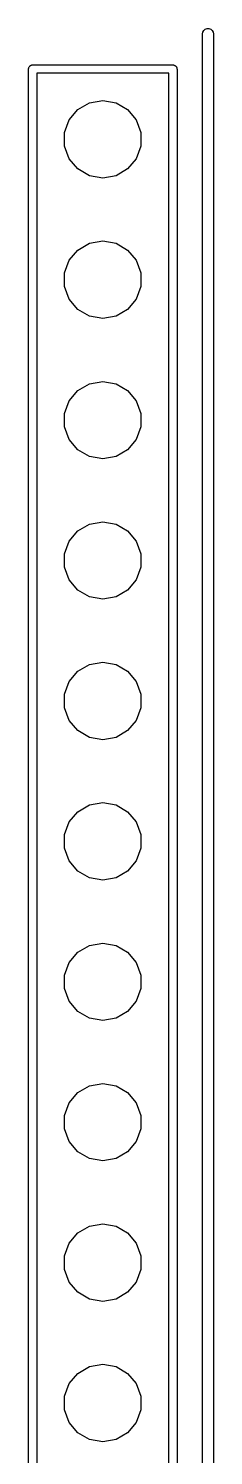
# Model space of a CAD drawing. Extents: x 25 to 346, y -457 to -16.
# Drawn here: x 62.47 to 65.82, y -345.75 to -319.94 of the extents above; entities that cross this region are included whole.
import ezdxf

# ---------------------------------------------------------------- set-up
doc = ezdxf.new("R2010")
doc.units = 0
doc.header["$MEASUREMENT"] = 0
doc.layers.add('BLACK', color=7, linetype='CONTINUOUS')

msp = doc.modelspace()

# ---------------------------------------------------------------- linework, layer by layer
at = {"layer": 'Black'}
for p, q in [((65.6225, -320.04), (65.6285, -320.006)), ((65.6225, -384.71), (65.6225, -320.04)), ((65.6285, -320.006), (65.6459, -319.976)), ((65.6459, -319.976), (65.6725, -319.953)), ((65.6725, -319.953), (65.7051, -319.942)), ((65.7051, -319.942), (65.7399, -319.942)), ((65.7399, -319.942), (65.7725, -319.953)), ((65.7725, -319.953), (65.7991, -319.976)), ((65.7991, -319.976), (65.8165, -320.006)), ((65.8165, -320.006), (65.8225, -320.04)), ((65.8225, -320.04), (65.8225, -384.81)), ((62.4725, -320.675), (62.4736, -320.669)), ((62.4725, -379.02), (62.4725, -320.675)), ((62.4736, -320.662), (62.4759, -320.656)), ((62.4736, -320.669), (62.4736, -320.662)), ((62.4759, -320.656), (62.477, -320.649)), ((62.477, -320.649), (62.4803, -320.644)), ((62.4803, -320.644), (62.4825, -320.637)), ((62.4825, -320.637), (62.4868, -320.632)), ((62.4868, -320.632), (62.49, -320.627)), ((62.49, -320.627), (62.4951, -320.623)), ((62.4951, -320.623), (62.4993, -320.618)), ((62.4993, -320.618), (62.505, -320.614)), ((62.505, -320.614), (62.51, -320.61)), ((62.51, -320.61), (62.5162, -320.608)), ((62.5162, -320.608), (62.5218, -320.605)), ((62.5218, -320.605), (62.5283, -320.603)), ((62.5283, -320.603), (62.5345, -320.601)), ((62.5345, -320.601), (62.541, -320.601)), ((62.541, -320.601), (62.5475, -320.6)), ((62.5475, -320.6), (65.0875, -320.6)), ((62.6225, -320.75), (62.6225, -381.635)), ((65.0125, -320.75), (62.6225, -320.75)), ((65.0125, -384.1), (65.0125, -320.75)), ((65.0875, -320.6), (65.094, -320.601)), ((65.094, -320.601), (65.1005, -320.601)), ((65.1005, -320.601), (65.1067, -320.603)), ((65.1067, -320.603), (65.1132, -320.605)), ((65.1132, -320.605), (65.1188, -320.608)), ((65.1188, -320.608), (65.125, -320.61)), ((65.125, -320.61), (65.13, -320.614)), ((65.13, -320.614), (65.1357, -320.618)), ((65.1357, -320.618), (65.1399, -320.623)), ((65.1399, -320.623), (65.145, -320.627)), ((65.145, -320.627), (65.1482, -320.632)), ((65.1482, -320.632), (65.1525, -320.637)), ((65.1525, -320.637), (65.1547, -320.644)), ((65.1547, -320.644), (65.158, -320.649)), ((65.158, -320.649), (65.1591, -320.656)), ((65.1591, -320.656), (65.1614, -320.662)), ((65.1614, -320.662), (65.1614, -320.669)), ((65.1614, -320.669), (65.1625, -320.675)), ((65.1625, -320.675), (65.1625, -384.175)), ((63.3668, -321.408), (63.5777, -321.286)), ((63.5777, -321.286), (63.8175, -321.244)), ((63.8175, -321.244), (64.0573, -321.286)), ((64.0573, -321.286), (64.2682, -321.408)), ((63.127, -321.823), (63.2103, -321.594)), ((63.2103, -321.594), (63.3668, -321.408)), ((64.2682, -321.408), (64.4247, -321.594)), ((64.4247, -321.594), (64.508, -321.823)), ((63.127, -322.067), (63.127, -321.823)), ((64.508, -321.823), (64.508, -322.067)), ((63.2103, -322.296), (63.127, -322.067)), ((64.508, -322.067), (64.4247, -322.296)), ((63.3668, -322.482), (63.2103, -322.296)), ((64.4247, -322.296), (64.2682, -322.482)), ((63.5777, -322.604), (63.3668, -322.482)), ((63.8175, -322.646), (63.5777, -322.604)), ((64.0573, -322.604), (63.8175, -322.646)), ((64.2682, -322.482), (64.0573, -322.604)), ((63.3668, -323.948), (63.5777, -323.826)), ((63.5777, -323.826), (63.8175, -323.784)), ((63.8175, -323.784), (64.0573, -323.826)), ((64.0573, -323.826), (64.2682, -323.948)), ((63.127, -324.363), (63.2103, -324.134)), ((63.2103, -324.134), (63.3668, -323.948)), ((64.2682, -323.948), (64.4247, -324.134)), ((64.4247, -324.134), (64.508, -324.363)), ((63.127, -324.607), (63.127, -324.363)), ((64.508, -324.363), (64.508, -324.607)), ((63.2103, -324.836), (63.127, -324.607)), ((64.508, -324.607), (64.4247, -324.836)), ((63.3668, -325.022), (63.2103, -324.836)), ((64.4247, -324.836), (64.2682, -325.022)), ((63.5777, -325.144), (63.3668, -325.022)), ((63.8175, -325.186), (63.5777, -325.144)), ((64.0573, -325.144), (63.8175, -325.186)), ((64.2682, -325.022), (64.0573, -325.144)), ((63.2103, -326.674), (63.3668, -326.488)), ((63.3668, -326.488), (63.5777, -326.366)), ((63.5777, -326.366), (63.8175, -326.324)), ((63.8175, -326.324), (64.0573, -326.366)), ((64.0573, -326.366), (64.2682, -326.488)), ((64.2682, -326.488), (64.4247, -326.674)), ((63.127, -326.903), (63.2103, -326.674)), ((64.4247, -326.674), (64.508, -326.903)), ((63.127, -327.147), (63.127, -326.903)), ((64.508, -326.903), (64.508, -327.147)), ((63.2103, -327.376), (63.127, -327.147)), ((64.508, -327.147), (64.4247, -327.376)), ((63.3668, -327.562), (63.2103, -327.376)), ((64.4247, -327.376), (64.2682, -327.562)), ((63.5777, -327.684), (63.3668, -327.562)), ((63.8175, -327.726), (63.5777, -327.684)), ((64.0573, -327.684), (63.8175, -327.726)), ((64.2682, -327.562), (64.0573, -327.684)), ((63.2103, -329.214), (63.3668, -329.028)), ((63.3668, -329.028), (63.5777, -328.906)), ((63.5777, -328.906), (63.8175, -328.864)), ((63.8175, -328.864), (64.0573, -328.906)), ((64.0573, -328.906), (64.2682, -329.028)), ((64.2682, -329.028), (64.4247, -329.214)), ((63.127, -329.443), (63.2103, -329.214)), ((64.4247, -329.214), (64.508, -329.443)), ((63.127, -329.687), (63.127, -329.443)), ((64.508, -329.443), (64.508, -329.687)), ((63.2103, -329.916), (63.127, -329.687)), ((64.508, -329.687), (64.4247, -329.916)), ((63.3668, -330.102), (63.2103, -329.916)), ((63.5777, -330.224), (63.3668, -330.102)), ((64.2682, -330.102), (64.0573, -330.224)), ((64.4247, -329.916), (64.2682, -330.102)), ((63.8175, -330.266), (63.5777, -330.224)), ((64.0573, -330.224), (63.8175, -330.266)), ((63.5777, -331.446), (63.8175, -331.404)), ((63.8175, -331.404), (64.0573, -331.446)), ((63.2103, -331.754), (63.3668, -331.568)), ((63.3668, -331.568), (63.5777, -331.446)), ((64.0573, -331.446), (64.2682, -331.568)), ((64.2682, -331.568), (64.4247, -331.754)), ((63.127, -331.983), (63.2103, -331.754)), ((64.4247, -331.754), (64.508, -331.983)), ((63.127, -332.227), (63.127, -331.983)), ((64.508, -331.983), (64.508, -332.227)), ((63.2103, -332.456), (63.127, -332.227)), ((64.508, -332.227), (64.4247, -332.456)), ((63.3668, -332.642), (63.2103, -332.456)), ((63.5777, -332.764), (63.3668, -332.642)), ((64.2682, -332.642), (64.0573, -332.764)), ((64.4247, -332.456), (64.2682, -332.642)), ((63.8175, -332.806), (63.5777, -332.764)), ((64.0573, -332.764), (63.8175, -332.806)), ((63.3668, -334.108), (63.5777, -333.986)), ((63.5777, -333.986), (63.8175, -333.944)), ((63.8175, -333.944), (64.0573, -333.986)), ((64.0573, -333.986), (64.2682, -334.108)), ((63.2103, -334.294), (63.3668, -334.108)), ((64.2682, -334.108), (64.4247, -334.294)), ((63.127, -334.523), (63.2103, -334.294)), ((64.4247, -334.294), (64.508, -334.523)), ((63.127, -334.767), (63.127, -334.523)), ((63.2103, -334.996), (63.127, -334.767)), ((64.508, -334.767), (64.4247, -334.996)), ((64.508, -334.523), (64.508, -334.767)), ((63.3668, -335.182), (63.2103, -334.996)), ((64.4247, -334.996), (64.2682, -335.182)), ((63.5777, -335.304), (63.3668, -335.182)), ((64.2682, -335.182), (64.0573, -335.304)), ((63.8175, -335.346), (63.5777, -335.304)), ((64.0573, -335.304), (63.8175, -335.346)), ((63.3668, -336.648), (63.5777, -336.526)), ((63.5777, -336.526), (63.8175, -336.484)), ((63.8175, -336.484), (64.0573, -336.526)), ((64.0573, -336.526), (64.2682, -336.648)), ((63.2103, -336.834), (63.3668, -336.648)), ((64.2682, -336.648), (64.4247, -336.834)), ((63.127, -337.063), (63.2103, -336.834)), ((63.127, -337.307), (63.127, -337.063)), ((64.4247, -336.834), (64.508, -337.063)), ((64.508, -337.063), (64.508, -337.307)), ((63.2103, -337.536), (63.127, -337.307)), ((64.508, -337.307), (64.4247, -337.536)), ((63.3668, -337.722), (63.2103, -337.536)), ((64.4247, -337.536), (64.2682, -337.722)), ((63.5777, -337.844), (63.3668, -337.722)), ((63.8175, -337.886), (63.5777, -337.844)), ((64.0573, -337.844), (63.8175, -337.886)), ((64.2682, -337.722), (64.0573, -337.844)), ((63.3668, -339.188), (63.5777, -339.066)), ((63.5777, -339.066), (63.8175, -339.024)), ((63.8175, -339.024), (64.0573, -339.066)), ((64.0573, -339.066), (64.2682, -339.188)), ((63.127, -339.603), (63.2103, -339.374)), ((63.2103, -339.374), (63.3668, -339.188)), ((64.2682, -339.188), (64.4247, -339.374)), ((64.4247, -339.374), (64.508, -339.603)), ((63.127, -339.847), (63.127, -339.603)), ((64.508, -339.603), (64.508, -339.847)), ((63.2103, -340.076), (63.127, -339.847)), ((64.508, -339.847), (64.4247, -340.076)), ((63.3668, -340.262), (63.2103, -340.076)), ((64.4247, -340.076), (64.2682, -340.262)), ((63.5777, -340.384), (63.3668, -340.262)), ((63.8175, -340.426), (63.5777, -340.384)), ((64.0573, -340.384), (63.8175, -340.426)), ((64.2682, -340.262), (64.0573, -340.384)), ((63.2103, -341.914), (63.3668, -341.728)), ((63.3668, -341.728), (63.5777, -341.606)), ((63.5777, -341.606), (63.8175, -341.564)), ((63.8175, -341.564), (64.0573, -341.606)), ((64.0573, -341.606), (64.2682, -341.728)), ((64.2682, -341.728), (64.4247, -341.914)), ((63.127, -342.143), (63.2103, -341.914)), ((64.4247, -341.914), (64.508, -342.143)), ((63.127, -342.387), (63.127, -342.143)), ((64.508, -342.143), (64.508, -342.387)), ((63.2103, -342.616), (63.127, -342.387)), ((64.508, -342.387), (64.4247, -342.616)), ((63.3668, -342.802), (63.2103, -342.616)), ((64.4247, -342.616), (64.2682, -342.802)), ((63.5777, -342.924), (63.3668, -342.802)), ((63.8175, -342.966), (63.5777, -342.924)), ((64.0573, -342.924), (63.8175, -342.966)), ((64.2682, -342.802), (64.0573, -342.924)), ((63.2103, -344.454), (63.3668, -344.268)), ((63.3668, -344.268), (63.5777, -344.146)), ((63.5777, -344.146), (63.8175, -344.104)), ((63.8175, -344.104), (64.0573, -344.146)), ((64.0573, -344.146), (64.2682, -344.268)), ((64.2682, -344.268), (64.4247, -344.454)), ((63.127, -344.683), (63.2103, -344.454)), ((64.4247, -344.454), (64.508, -344.683)), ((63.127, -344.927), (63.127, -344.683)), ((64.508, -344.683), (64.508, -344.927)), ((63.2103, -345.156), (63.127, -344.927)), ((64.508, -344.927), (64.4247, -345.156)), ((63.3668, -345.342), (63.2103, -345.156)), ((63.5777, -345.464), (63.3668, -345.342)), ((64.2682, -345.342), (64.0573, -345.464)), ((64.4247, -345.156), (64.2682, -345.342)), ((63.8175, -345.506), (63.5777, -345.464)), ((64.0573, -345.464), (63.8175, -345.506))]:
    msp.add_line(p, q, dxfattribs=at)

doc.saveas('drawing.dxf')
